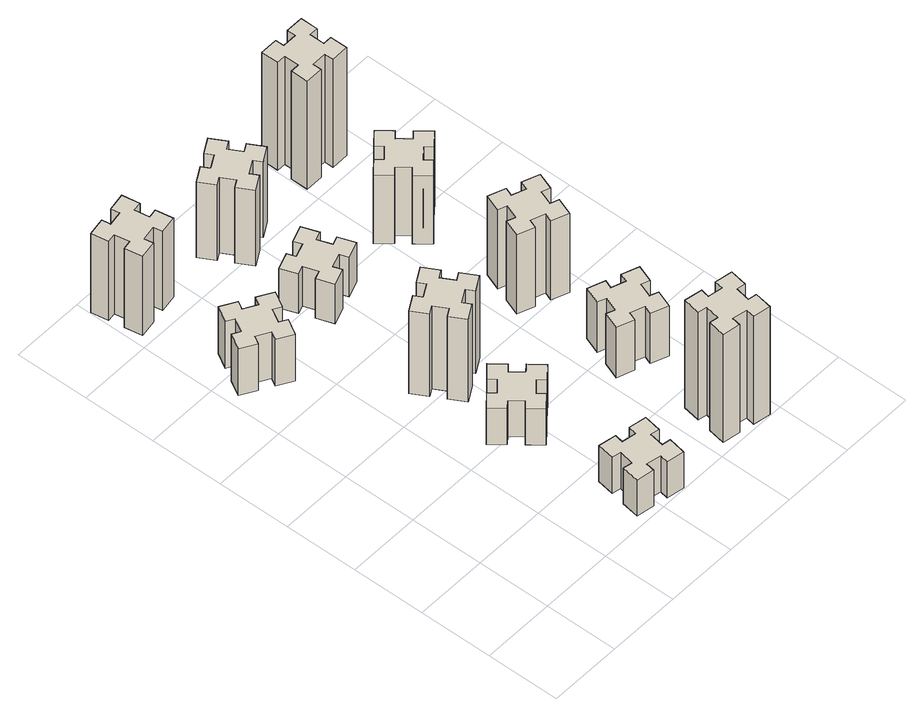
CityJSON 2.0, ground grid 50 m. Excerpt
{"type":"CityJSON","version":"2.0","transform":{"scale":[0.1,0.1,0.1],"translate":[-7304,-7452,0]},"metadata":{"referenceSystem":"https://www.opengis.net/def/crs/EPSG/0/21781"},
"CityObjects":{
"building1":{"type":"Building","attributes":{"class":"1000","function":"1000","usage":"1000","yearOfConstruction":2016,"roofType":"1000","measuredHeight":39,"storeysAboveGround":30,"storeysBelowGround":0},"geometry":[{"type":"Solid","lod":"1","boundaries":[[[[0,1,2,3,4,5,6,7,8,9,10,11,12,13,14,15,16,17,18,19]],[[17,16,20,21]],[[16,15,22,20]],[[15,14,23,22]],[[14,13,24,23]],[[13,12,25,24]],[[12,11,26,25]],[[11,10,27,26]],[[10,9,28,27]],[[9,8,29,28]],[[8,7,30,29]],[[7,6,31,30]],[[6,5,32,31]],[[5,4,33,32]],[[4,3,34,33]],[[3,2,35,34]],[[2,1,36,35]],[[1,0,37,36]],[[0,19,38,37]],[[19,18,39,38]],[[18,17,21,39]],[[24,25,26,27,28,29,30,31,32,33,34,35,36,37,38,39,21,20,22,23]]]]}]},
"building2":{"type":"Building","attributes":{"class":"1000","function":"1000","usage":"1000","yearOfConstruction":2016,"roofType":"1000","measuredHeight":30,"storeysAboveGround":30,"storeysBelowGround":0},"geometry":[{"type":"Solid","lod":"1","boundaries":[[[[40,41,42,43,44,45,46,47,48,49,50,51,52,53,54,55,56,57,58,59]],[[57,56,60,61]],[[56,55,62,60]],[[55,54,63,62]],[[54,53,64,63]],[[53,52,65,64]],[[52,51,66,65]],[[51,50,67,66]],[[50,49,68,67]],[[49,48,69,68]],[[48,47,70,69]],[[47,46,71,70]],[[46,45,72,71]],[[45,44,73,72]],[[44,43,74,73]],[[43,42,75,74]],[[42,41,76,75]],[[41,40,77,76]],[[40,59,78,77]],[[59,58,79,78]],[[58,57,61,79]],[[64,65,66,67,68,69,70,71,72,73,74,75,76,77,78,79,61,60,62,63]]]]}]},
"building3":{"type":"Building","attributes":{"class":"1000","function":"1000","usage":"1000","yearOfConstruction":2016,"roofType":"1000","measuredHeight":66,"storeysAboveGround":30,"storeysBelowGround":0},"geometry":[{"type":"Solid","lod":"1","boundaries":[[[[80,81,82,83,84,85,86,87,88,89,90,91,92,93,94,95,96,97,98,99]],[[97,96,100,101]],[[96,95,102,100]],[[95,94,103,102]],[[94,93,104,103]],[[93,92,105,104]],[[92,91,106,105]],[[91,90,107,106]],[[90,89,108,107]],[[89,88,109,108]],[[88,87,110,109]],[[87,86,111,110]],[[86,85,112,111]],[[85,84,113,112]],[[84,83,114,113]],[[83,82,115,114]],[[82,81,116,115]],[[81,80,117,116]],[[80,99,118,117]],[[99,98,119,118]],[[98,97,101,119]],[[104,105,106,107,108,109,110,111,112,113,114,115,116,117,118,119,101,100,102,103]]]]}]},
"building4":{"type":"Building","attributes":{"class":"1000","function":"1000","usage":"1000","yearOfConstruction":2016,"roofType":"1000","measuredHeight":30,"storeysAboveGround":30,"storeysBelowGround":0},"geometry":[{"type":"Solid","lod":"1","boundaries":[[[[120,121,122,123,124,125,126,127,128,129,130,131,132,133,134,135,136,137,138,139]],[[137,136,140,141]],[[136,135,142,140]],[[135,134,143,142]],[[134,133,144,143]],[[133,132,145,144]],[[132,131,146,145]],[[131,130,147,146]],[[130,129,148,147]],[[129,128,149,148]],[[128,127,150,149]],[[127,126,151,150]],[[126,125,152,151]],[[125,124,153,152]],[[124,123,154,153]],[[123,122,155,154]],[[122,121,156,155]],[[121,120,157,156]],[[120,139,158,157]],[[139,138,159,158]],[[138,137,141,159]],[[144,145,146,147,148,149,150,151,152,153,154,155,156,157,158,159,141,140,142,143]]]]}]},
"building5":{"type":"Building","attributes":{"class":"1000","function":"1000","usage":"1000","yearOfConstruction":2016,"roofType":"1000","measuredHeight":69,"storeysAboveGround":30,"storeysBelowGround":0},"geometry":[{"type":"Solid","lod":"1","boundaries":[[[[160,161,162,163,164,165,166,167,168,169,170,171,172,173,174,175,176,177,178,179]],[[177,176,180,181]],[[176,175,182,180]],[[175,174,183,182]],[[174,173,184,183]],[[173,172,185,184]],[[172,171,186,185]],[[171,170,187,186]],[[170,169,188,187]],[[169,168,189,188]],[[168,167,190,189]],[[167,166,191,190]],[[166,165,192,191]],[[165,164,193,192]],[[164,163,194,193]],[[163,162,195,194]],[[162,161,196,195]],[[161,160,197,196]],[[160,179,198,197]],[[179,178,199,198]],[[178,177,181,199]],[[184,185,186,187,188,189,190,191,192,193,194,195,196,197,198,199,181,180,182,183]]]]}]},
"building6":{"type":"Building","attributes":{"class":"1000","function":"1000","usage":"1000","yearOfConstruction":2016,"roofType":"1000","measuredHeight":33,"storeysAboveGround":30,"storeysBelowGround":0},"geometry":[{"type":"Solid","lod":"1","boundaries":[[[[200,201,202,203,204,205,206,207,208,209,210,211,212,213,214,215,216,217,218,219]],[[217,216,220,221]],[[216,215,222,220]],[[215,214,223,222]],[[214,213,224,223]],[[213,212,225,224]],[[212,211,226,225]],[[211,210,227,226]],[[210,209,228,227]],[[209,208,229,228]],[[208,207,230,229]],[[207,206,231,230]],[[206,205,232,231]],[[205,204,233,232]],[[204,203,234,233]],[[203,202,235,234]],[[202,201,236,235]],[[201,200,237,236]],[[200,219,238,237]],[[219,218,239,238]],[[218,217,221,239]],[[224,225,226,227,228,229,230,231,232,233,234,235,236,237,238,239,221,220,222,223]]]]}]},
"building7":{"type":"Building","attributes":{"class":"1000","function":"1000","usage":"1000","yearOfConstruction":2016,"roofType":"1000","measuredHeight":90,"storeysAboveGround":30,"storeysBelowGround":0},"geometry":[{"type":"Solid","lod":"1","boundaries":[[[[240,241,242,243,244,245,246,247,248,249,250,251,252,253,254,255,256,257,258,259]],[[257,256,260,261]],[[256,255,262,260]],[[255,254,263,262]],[[254,253,264,263]],[[253,252,265,264]],[[252,251,266,265]],[[251,250,267,266]],[[250,249,268,267]],[[249,248,269,268]],[[248,247,270,269]],[[247,246,271,270]],[[246,245,272,271]],[[245,244,273,272]],[[244,243,274,273]],[[243,242,275,274]],[[242,241,276,275]],[[241,240,277,276]],[[240,259,278,277]],[[259,258,279,278]],[[258,257,261,279]],[[264,265,266,267,268,269,270,271,272,273,274,275,276,277,278,279,261,260,262,263]]]]}]},
"building8":{"type":"Building","attributes":{"class":"1000","function":"1000","usage":"1000","yearOfConstruction":2016,"roofType":"1000","measuredHeight":63,"storeysAboveGround":30,"storeysBelowGround":0},"geometry":[{"type":"Solid","lod":"1","boundaries":[[[[280,281,282,283,284,285,286,287,288,289,290,291,292,293,294,295,296,297,298,299]],[[297,296,300,301]],[[296,295,302,300]],[[295,294,303,302]],[[294,293,304,303]],[[293,292,305,304]],[[292,291,306,305]],[[291,290,307,306]],[[290,289,308,307]],[[289,288,309,308]],[[288,287,310,309]],[[287,286,311,310]],[[286,285,312,311]],[[285,284,313,312]],[[284,283,314,313]],[[283,282,315,314]],[[282,281,316,315]],[[281,280,317,316]],[[280,299,318,317]],[[299,298,319,318]],[[298,297,301,319]],[[304,305,306,307,308,309,310,311,312,313,314,315,316,317,318,319,301,300,302,303]]]]}]},
"building9":{"type":"Building","attributes":{"class":"1000","function":"1000","usage":"1000","yearOfConstruction":2016,"roofType":"1000","measuredHeight":42,"storeysAboveGround":30,"storeysBelowGround":0},"geometry":[{"type":"Solid","lod":"1","boundaries":[[[[320,321,322,323,324,325,326,327,328,329,330,331,332,333,334,335,336,337,338,339]],[[337,336,340,341]],[[336,335,342,340]],[[335,334,343,342]],[[334,333,344,343]],[[333,332,345,344]],[[332,331,346,345]],[[331,330,347,346]],[[330,329,348,347]],[[329,328,349,348]],[[328,327,350,349]],[[327,326,351,350]],[[326,325,352,351]],[[325,324,353,352]],[[324,323,354,353]],[[323,322,355,354]],[[322,321,356,355]],[[321,320,357,356]],[[320,339,358,357]],[[339,338,359,358]],[[338,337,341,359]],[[344,345,346,347,348,349,350,351,352,353,354,355,356,357,358,359,341,340,342,343]]]]}]},
"building10":{"type":"Building","attributes":{"class":"1000","function":"1000","usage":"1000","yearOfConstruction":2016,"roofType":"1000","measuredHeight":66,"storeysAboveGround":30,"storeysBelowGround":0},"geometry":[{"type":"Solid","lod":"1","boundaries":[[[[360,361,362,363,364,365,366,367,368,369,370,371,372,373,374,375,376,377,378,379]],[[377,376,380,381]],[[376,375,382,380]],[[375,374,383,382]],[[374,373,384,383]],[[373,372,385,384]],[[372,371,386,385]],[[371,370,387,386]],[[370,369,388,387]],[[369,368,389,388]],[[368,367,390,389]],[[367,366,391,390]],[[366,365,392,391]],[[365,364,393,392]],[[364,363,394,393]],[[363,362,395,394]],[[362,361,396,395]],[[361,360,397,396]],[[360,379,398,397]],[[379,378,399,398]],[[378,377,381,399]],[[384,385,386,387,388,389,390,391,392,393,394,395,396,397,398,399,381,380,382,383]]]]}]},
"building11":{"type":"Building","attributes":{"class":"1000","function":"1000","usage":"1000","yearOfConstruction":2016,"roofType":"1000","measuredHeight":57,"storeysAboveGround":30,"storeysBelowGround":0},"geometry":[{"type":"Solid","lod":"1","boundaries":[[[[400,401,402,403,404,405,406,407,408,409,410,411,412,413,414,415,416,417,418,419]],[[417,416,420,421]],[[416,415,422,420]],[[415,414,423,422]],[[414,413,424,423]],[[413,412,425,424]],[[412,411,426,425]],[[411,410,427,426]],[[410,409,428,427]],[[409,408,429,428]],[[408,407,430,429]],[[407,406,431,430]],[[406,405,432,431]],[[405,404,433,432]],[[404,403,434,433]],[[403,402,435,434]],[[402,401,436,435]],[[401,400,437,436]],[[400,419,438,437]],[[419,418,439,438]],[[418,417,421,439]],[[424,425,426,427,428,429,430,431,432,433,434,435,436,437,438,439,421,420,422,423]]]]}]},
"building12":{"type":"Building","attributes":{"class":"1000","function":"1000","usage":"1000","yearOfConstruction":2016,"roofType":"1000","measuredHeight":90,"storeysAboveGround":30,"storeysBelowGround":0},"geometry":[{"type":"Solid","lod":"1","boundaries":[[[[440,441,442,443,444,445,446,447,448,449,450,451,452,453,454,455,456,457,458,459]],[[457,456,460,461]],[[456,455,462,460]],[[455,454,463,462]],[[454,453,464,463]],[[453,452,465,464]],[[452,451,466,465]],[[451,450,467,466]],[[450,449,468,467]],[[449,448,469,468]],[[448,447,470,469]],[[447,446,471,470]],[[446,445,472,471]],[[445,444,473,472]],[[444,443,474,473]],[[443,442,475,474]],[[442,441,476,475]],[[441,440,477,476]],[[440,459,478,477]],[[459,458,479,478]],[[458,457,461,479]],[[464,465,466,467,468,469,470,471,472,473,474,475,476,477,478,479,461,460,462,463]]]]}]}
},
"vertices":[
[376,2327,0],[426,2414,0],[478,2384,0],[538,2488,0],[434,2548,0],[404,2496,0],[317,2546,0],[347,2598,0],[243,2658,0],[183,2554,0],[235,2524,0],[185,2437,0],[133,2467,0],[73,2363,0],[177,2303,0],[207,2355,0],[294,2305,0],[264,2253,0],[368,2193,0],[428,2297,0],[294,2305,390],[264,2253,390],[207,2355,390],[177,2303,390],[73,2363,390],[133,2467,390],[185,2437,390],[235,2524,390],[183,2554,390],[243,2658,390],[347,2598,390],[317,2546,390],[404,2496,390],[434,2548,390],[538,2488,390],[478,2384,390],[426,2414,390],[376,2327,390],[428,2297,390],[368,2193,390],
[946,274,0],[928,175,0],[869,186,0],[848,67,0],[967,47,0],[977,106,0],[1075,88,0],[1065,29,0],[1183,8,0],[1204,127,0],[1145,137,0],[1162,235,0],[1221,225,0],[1242,343,0],[1124,364,0],[1114,305,0],[1015,322,0],[1026,381,0],[907,402,0],[887,284,0],[1015,322,300],[1026,381,300],[1114,305,300],[1124,364,300],[1242,343,300],[1221,225,300],[1162,235,300],[1145,137,300],[1204,127,300],[1183,8,300],[1065,29,300],[1075,88,300],[977,106,300],[967,47,300],[848,67,300],[869,186,300],[928,175,300],[946,274,300],[887,284,300],[907,402,300],
[88,3295,0],[106,3197,0],[47,3187,0],[67,3068,0],[186,3089,0],[175,3148,0],[274,3166,0],[284,3107,0],[402,3127,0],[381,3246,0],[322,3235,0],[305,3334,0],[364,3344,0],[343,3462,0],[225,3441,0],[235,3382,0],[137,3365,0],[127,3424,0],[8,3403,0],[29,3285,0],[137,3365,660],[127,3424,660],[235,3382,660],[225,3441,660],[343,3462,660],[364,3344,660],[305,3334,660],[322,3235,660],[381,3246,660],[402,3127,660],[284,3107,660],[274,3166,660],[175,3148,660],[186,3089,660],[67,3068,660],[47,3187,660],[106,3197,660],[88,3295,660],[29,3285,660],[8,3403,660],
[978,929,0],[1054,993,0],[1093,947,0],[1185,1024,0],[1108,1116,0],[1062,1078,0],[997,1154,0],[1043,1193,0],[966,1285,0],[874,1208,0],[913,1162,0],[836,1097,0],[798,1143,0],[706,1066,0],[783,974,0],[829,1013,0],[893,936,0],[847,898,0],[924,806,0],[1016,883,0],[893,936,300],[847,898,300],[829,1013,300],[783,974,300],[706,1066,300],[798,1143,300],[836,1097,300],[913,1162,300],[874,1208,300],[966,1285,300],[1043,1193,300],[997,1154,300],[1062,1078,300],[1108,1116,300],[1185,1024,300],[1093,947,300],[1054,993,300],[978,929,300],[1016,883,300],[924,806,300],
[1066,1597,0],[1016,1684,0],[1068,1714,0],[1008,1818,0],[904,1758,0],[934,1706,0],[847,1656,0],[817,1708,0],[713,1648,0],[773,1544,0],[825,1574,0],[875,1487,0],[823,1457,0],[883,1353,0],[987,1413,0],[957,1465,0],[1044,1515,0],[1074,1463,0],[1178,1523,0],[1118,1627,0],[1044,1515,690],[1074,1463,690],[957,1465,690],[987,1413,690],[883,1353,690],[823,1457,690],[875,1487,690],[825,1574,690],[773,1544,690],[713,1648,690],[817,1708,690],[847,1656,690],[934,1706,690],[904,1758,690],[1008,1818,690],[1068,1714,690],[1016,1684,690],[1066,1597,690],[1118,1627,690],[1178,1523,690],
[936,2405,0],[1030,2439,0],[1050,2383,0],[1163,2424,0],[1122,2537,0],[1066,2516,0],[1032,2610,0],[1088,2630,0],[1047,2743,0],[934,2702,0],[955,2646,0],[861,2612,0],[840,2668,0],[727,2627,0],[769,2514,0],[825,2535,0],[859,2441,0],[803,2420,0],[844,2307,0],[957,2349,0],[859,2441,330],[803,2420,330],[825,2535,330],[769,2514,330],[727,2627,330],[840,2668,330],[861,2612,330],[955,2646,330],[934,2702,330],[1047,2743,330],[1088,2630,330],[1032,2610,330],[1066,2516,330],[1122,2537,330],[1163,2424,330],[1050,2383,330],[1030,2439,330],[936,2405,330],[957,2349,330],[844,2307,330],
[1854,305,0],[1755,322,0],[1766,381,0],[1647,402,0],[1627,284,0],[1686,274,0],[1668,175,0],[1609,186,0],[1588,67,0],[1707,47,0],[1717,106,0],[1815,88,0],[1805,29,0],[1923,8,0],[1944,127,0],[1885,137,0],[1902,235,0],[1961,225,0],[1982,343,0],[1864,364,0],[1902,235,900],[1961,225,900],[1885,137,900],[1944,127,900],[1923,8,900],[1805,29,900],[1815,88,900],[1717,106,900],[1707,47,900],[1588,67,900],[1609,186,900],[1668,175,900],[1686,274,900],[1627,284,900],[1647,402,900],[1766,381,900],[1755,322,900],[1854,305,900],[1864,364,900],[1982,343,900],
[1066,3177,0],[1016,3264,0],[1068,3294,0],[1008,3398,0],[904,3338,0],[934,3286,0],[847,3236,0],[817,3288,0],[713,3228,0],[773,3124,0],[825,3154,0],[875,3067,0],[823,3037,0],[883,2933,0],[987,2993,0],[957,3045,0],[1044,3095,0],[1074,3043,0],[1178,3103,0],[1118,3207,0],[1044,3095,630],[1074,3043,630],[957,3045,630],[987,2993,630],[883,2933,630],[823,3037,630],[875,3067,630],[825,3154,630],[773,3124,630],[713,3228,630],[817,3288,630],[847,3236,630],[934,3286,630],[904,3338,630],[1008,3398,630],[1068,3294,630],[1016,3264,630],[1066,3177,630],[1118,3207,630],[1178,3103,630],
[1701,859,0],[1795,825,0],[1774,769,0],[1887,727,0],[1928,840,0],[1872,861,0],[1906,955,0],[1962,934,0],[2003,1047,0],[1890,1088,0],[1870,1032,0],[1776,1066,0],[1797,1122,0],[1684,1163,0],[1643,1050,0],[1699,1030,0],[1665,936,0],[1609,957,0],[1567,844,0],[1680,803,0],[1665,936,420],[1609,957,420],[1699,1030,420],[1643,1050,420],[1684,1163,420],[1797,1122,420],[1776,1066,420],[1870,1032,420],[1890,1088,420],[2003,1047,420],[1962,934,420],[1906,955,420],[1872,861,420],[1928,840,420],[1887,727,420],[1774,769,420],[1795,825,420],[1701,859,420],[1680,803,420],[1567,844,420],
[1870,1772,0],[1776,1806,0],[1797,1862,0],[1684,1903,0],[1643,1790,0],[1699,1770,0],[1665,1676,0],[1609,1697,0],[1567,1584,0],[1680,1543,0],[1701,1599,0],[1795,1565,0],[1774,1509,0],[1887,1467,0],[1928,1580,0],[1872,1601,0],[1906,1695,0],[1962,1674,0],[2003,1787,0],[1890,1828,0],[1906,1695,660],[1962,1674,660],[1872,1601,660],[1928,1580,660],[1887,1467,660],[1774,1509,660],[1795,1565,660],[1701,1599,660],[1680,1543,660],[1567,1584,660],[1609,1697,660],[1665,1676,660],[1699,1770,660],[1643,1790,660],[1684,1903,660],[1797,1862,660],[1776,1806,660],[1870,1772,660],[1890,1828,660],[2003,1787,660],
[1569,2493,0],[1633,2416,0],[1587,2378,0],[1664,2286,0],[1756,2363,0],[1718,2409,0],[1794,2473,0],[1833,2427,0],[1925,2504,0],[1848,2596,0],[1802,2558,0],[1737,2634,0],[1783,2673,0],[1706,2765,0],[1614,2688,0],[1653,2642,0],[1576,2577,0],[1538,2623,0],[1446,2546,0],[1523,2454,0],[1576,2577,570],[1538,2623,570],[1653,2642,570],[1614,2688,570],[1706,2765,570],[1783,2673,570],[1737,2634,570],[1802,2558,570],[1848,2596,570],[1925,2504,570],[1833,2427,570],[1794,2473,570],[1718,2409,570],[1756,2363,570],[1664,2286,570],[1587,2378,570],[1633,2416,570],[1569,2493,570],[1523,2454,570],[1446,2546,570],
[1635,3155,0],[1735,3155,0],[1735,3095,0],[1855,3095,0],[1855,3215,0],[1795,3215,0],[1795,3315,0],[1855,3315,0],[1855,3435,0],[1735,3435,0],[1735,3375,0],[1635,3375,0],[1635,3435,0],[1515,3435,0],[1515,3315,0],[1575,3315,0],[1575,3215,0],[1515,3215,0],[1515,3095,0],[1635,3095,0],[1575,3215,900],[1515,3215,900],[1575,3315,900],[1515,3315,900],[1515,3435,900],[1635,3435,900],[1635,3375,900],[1735,3375,900],[1735,3435,900],[1855,3435,900],[1855,3315,900],[1795,3315,900],[1795,3215,900],[1855,3215,900],[1855,3095,900],[1735,3095,900],[1735,3155,900],[1635,3155,900],[1635,3095,900],[1515,3095,900]
]}
